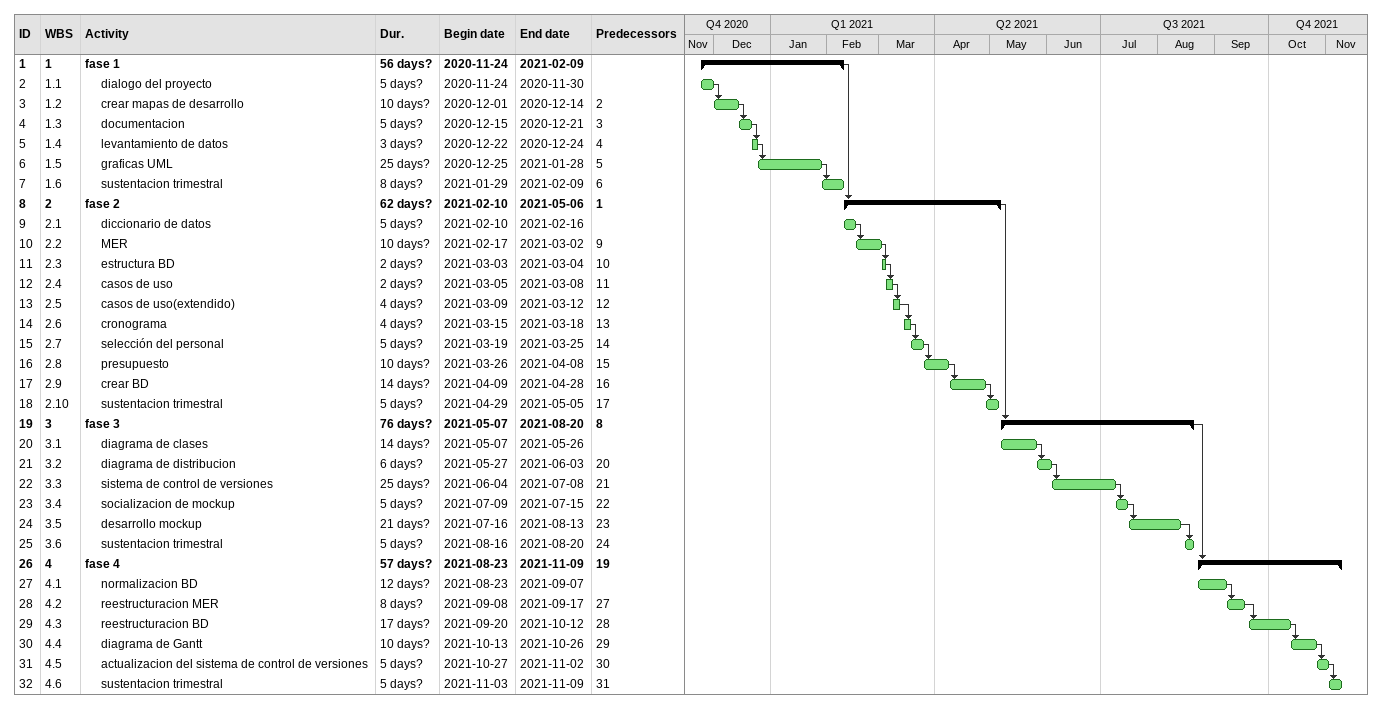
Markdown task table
| ID | WBS | Task | Duration | Start | Finish | Predecessors |
|---|---|---|---|---|---|---|
| 1 | 1 | **fase 1** | 56d? | 2020-11-24 | 2021-02-09 |  |
| 2 | 1.1 | dialogo del proyecto | 5d? | 2020-11-24 | 2020-11-30 |  |
| 3 | 1.2 | crear mapas de desarrollo | 10d? | 2020-12-01 | 2020-12-14 | 2 |
| 4 | 1.3 | documentacion | 5d? | 2020-12-15 | 2020-12-21 | 3 |
| 5 | 1.4 | levantamiento de datos | 3d? | 2020-12-22 | 2020-12-24 | 4 |
| 6 | 1.5 | graficas UML | 25d? | 2020-12-25 | 2021-01-28 | 5 |
| 7 | 1.6 | sustentacion trimestral | 8d? | 2021-01-29 | 2021-02-09 | 6 |
| 8 | 2 | **fase 2** | 62d? | 2021-02-10 | 2021-05-06 | 1 |
| 9 | 2.1 | diccionario de datos | 5d? | 2021-02-10 | 2021-02-16 |  |
| 10 | 2.2 | MER | 10d? | 2021-02-17 | 2021-03-02 | 9 |
| 11 | 2.3 | estructura BD | 2d? | 2021-03-03 | 2021-03-04 | 10 |
| 12 | 2.4 | casos de uso | 2d? | 2021-03-05 | 2021-03-08 | 11 |
| 13 | 2.5 | casos de uso(extendido) | 4d? | 2021-03-09 | 2021-03-12 | 12 |
| 14 | 2.6 | cronograma | 4d? | 2021-03-15 | 2021-03-18 | 13 |
| 15 | 2.7 | selección del personal | 5d? | 2021-03-19 | 2021-03-25 | 14 |
| 16 | 2.8 | presupuesto | 10d? | 2021-03-26 | 2021-04-08 | 15 |
| 17 | 2.9 | crear BD | 14d? | 2021-04-09 | 2021-04-28 | 16 |
| 18 | 2.10 | sustentacion trimestral | 5d? | 2021-04-29 | 2021-05-05 | 17 |
| 19 | 3 | **fase 3** | 76d? | 2021-05-07 | 2021-08-20 | 8 |
| 20 | 3.1 | diagrama de clases | 14d? | 2021-05-07 | 2021-05-26 |  |
| 21 | 3.2 | diagrama de distribucion | 6d? | 2021-05-27 | 2021-06-03 | 20 |
| 22 | 3.3 | sistema de control de versiones | 25d? | 2021-06-04 | 2021-07-08 | 21 |
| 23 | 3.4 | socializacion de mockup | 5d? | 2021-07-09 | 2021-07-15 | 22 |
| 24 | 3.5 | desarrollo mockup | 21d? | 2021-07-16 | 2021-08-13 | 23 |
| 25 | 3.6 | sustentacion trimestral | 5d? | 2021-08-16 | 2021-08-20 | 24 |
| 26 | 4 | **fase 4** | 57d? | 2021-08-23 | 2021-11-09 | 19 |
| 27 | 4.1 | normalizacion BD | 12d? | 2021-08-23 | 2021-09-07 |  |
| 28 | 4.2 | reestructuracion MER | 8d? | 2021-09-08 | 2021-09-17 | 27 |
| 29 | 4.3 | reestructuracion BD | 17d? | 2021-09-20 | 2021-10-12 | 28 |
| 30 | 4.4 | diagrama de Gantt | 10d? | 2021-10-13 | 2021-10-26 | 29 |
| 31 | 4.5 | actualizacion del sistema de control de versiones | 5d? | 2021-10-27 | 2021-11-02 | 30 |
| 32 | 4.6 | sustentacion trimestral | 5d? | 2021-11-03 | 2021-11-09 | 31 |
